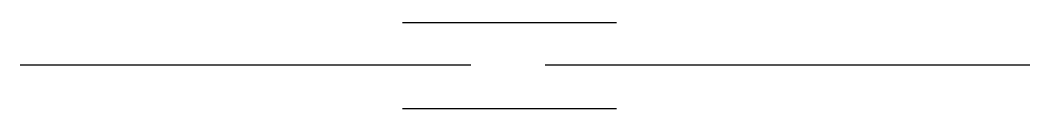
# Model space of a CAD drawing. Header units: metres. Extents: x -157787 to -155297, y -367372 to -367159.
import ezdxf

# ---------------------------------------------------------------- set-up
doc = ezdxf.new("R2010")
doc.units = ezdxf.units.M
doc.layers.add('STEEL', color=1, linetype='Continuous')

msp = doc.modelspace()

# ---------------------------------------------------------------- linework, layer by layer
at = {"layer": 'STEEL'}
for points in [[(-156843.85, -367159.36), (-156316.11, -367159.36)], [(-157786.75, -367263.92), (-156675.26, -367263.92)], [(-156492.02, -367263.92), (-155297.07, -367263.92)], [(-156843.85, -367371.73), (-156316.11, -367371.73)]]:
    msp.add_lwpolyline(points, dxfattribs=at)

doc.saveas('drawing.dxf')
